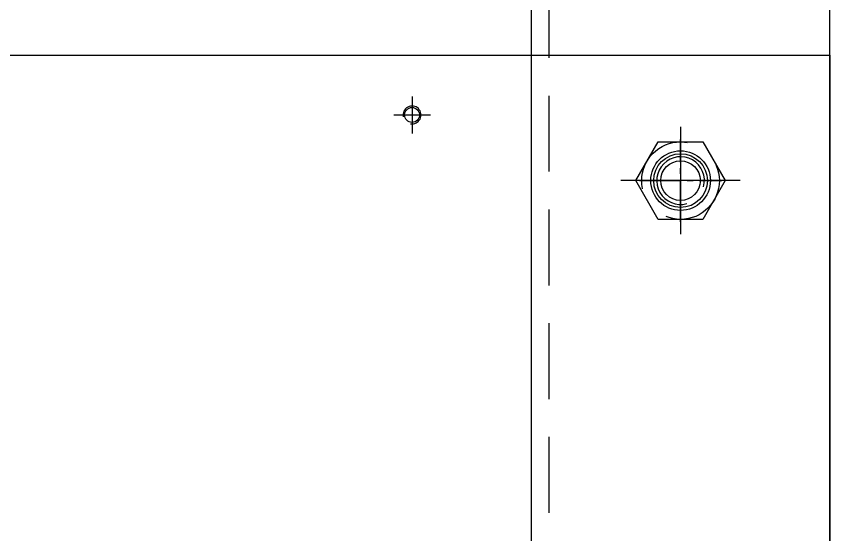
# Model space of a CAD drawing. Header units: millimetres. Extents: x 24815 to 36799, y -9299 to 5469.
# Drawn here: x 35664.2 to 35800.6, y 2004.7 to 2091.5 of the extents above; entities that cross this region are included whole.
import ezdxf

# ---------------------------------------------------------------- set-up
doc = ezdxf.new("R2010")
doc.units = ezdxf.units.MM
for name, pattern in [('CENTER', [50.8, 31.75, -6.35, 6.35, -6.35]), ('CENTER1', [10, 7, -1, 1, -1]), ('HIDDEN', [9.525, 6.35, -3.175]), ('HIDDENX2', [19.05, 12.7, -6.35])]:
    doc.linetypes.add(name, pattern=pattern)
for name, color, linetype in [('______', 7, 'Continuous'), ('CEN', 1, 'CENTER'), ('CENTER', 1, 'CENTER'), ('HIDDEN', 2, 'HIDDEN'), ('THIN', 3, 'Continuous')]:
    doc.layers.add(name, color=color, linetype=linetype)

# ---------------------------------------------------------------- blocks, each defined once
blk = doc.blocks.new('i5thagdfvgsafadsfsdf')
at = {"color": 4}
for p, q in [((14462.22, 10039.27), (14462.22, 10529.27)), ((14512.22, 10039.27), (14512.22, 10529.27))]:
    blk.add_line(p, q, dxfattribs=at)
at = {"color": 2, "linetype": 'HIDDENX2'}
blk.add_lwpolyline([(14490.97, 10221.77), (14483.47, 10221.77), (14479.71, 10228.27), (14483.47, 10234.77), (14490.97, 10234.77), (14494.72, 10228.27), (14490.97, 10221.77)], dxfattribs=at)
blk.add_circle((14487.22, 10228.27), 6.5, dxfattribs=at)
at = {"color": 4}
blk.add_circle((14487.22, 10228.27), 5, dxfattribs=at)
blk.add_circle((14487.22, 10228.27), 3.32)
at = {"layer": 'CENTER'}
for p, q in [((14487.22, 10237.27), (14487.22, 10219.27)), ((14497.22, 10228.27), (14477.21, 10228.27))]:
    blk.add_line(p, q, dxfattribs=at)
at = {"layer": 'HIDDEN', "color": 2, "linetype": 'HIDDENX2'}
blk.add_line((14465.22, 10039.27), (14465.22, 10529.27), dxfattribs=at)
at = {"layer": 'THIN'}
blk.add_arc((14487.22, 10228.27), 4, 345, 285, dxfattribs=at)
blk = doc.blocks.new('A$C6B021DFF')
at = {"layer": '______'}
blk.add_blockref('i5thagdfvgsafadsfsdf', (-13873.46, -9926.27), dxfattribs=at)
blk = doc.blocks.new('A$C4D457A5A')
at = {"color": 32}
for p, q in [((-25, 21), (335, 21)), ((335, 21), (335, -189))]:
    blk.add_line(p, q, dxfattribs=at)
at = {"color": 1, "linetype": 'CENTER1'}
for p, q in [((310, -6.89), (310, 6.89)), ((303.11, 0), (316.89, 0))]:
    blk.add_line(p, q, dxfattribs=at)
at = {"color": 3}
blk.add_circle((265, 11), 1.25, dxfattribs=at)
at = {"color": 32}
blk.add_circle((310, 0), 4.5, dxfattribs=at)
blk.add_arc((265, 11), 1.5, 259.6291, 191.2082)
at = {"layer": 'CEN', "color": 1, "linetype": 'CENTER'}
for p, q in [((265, 14.08), (265, 7.92)), ((261.92, 11), (268.08, 11))]:
    blk.add_line(p, q, dxfattribs=at)

msp = doc.modelspace()

# ---------------------------------------------------------------- block references
for name, p in [('A$C6B021DFF', (35161.807, 1761.99)), ('A$C4D457A5A', (35465.567, 2063.99))]:
    msp.add_blockref(name, p)

doc.saveas('drawing.dxf')
